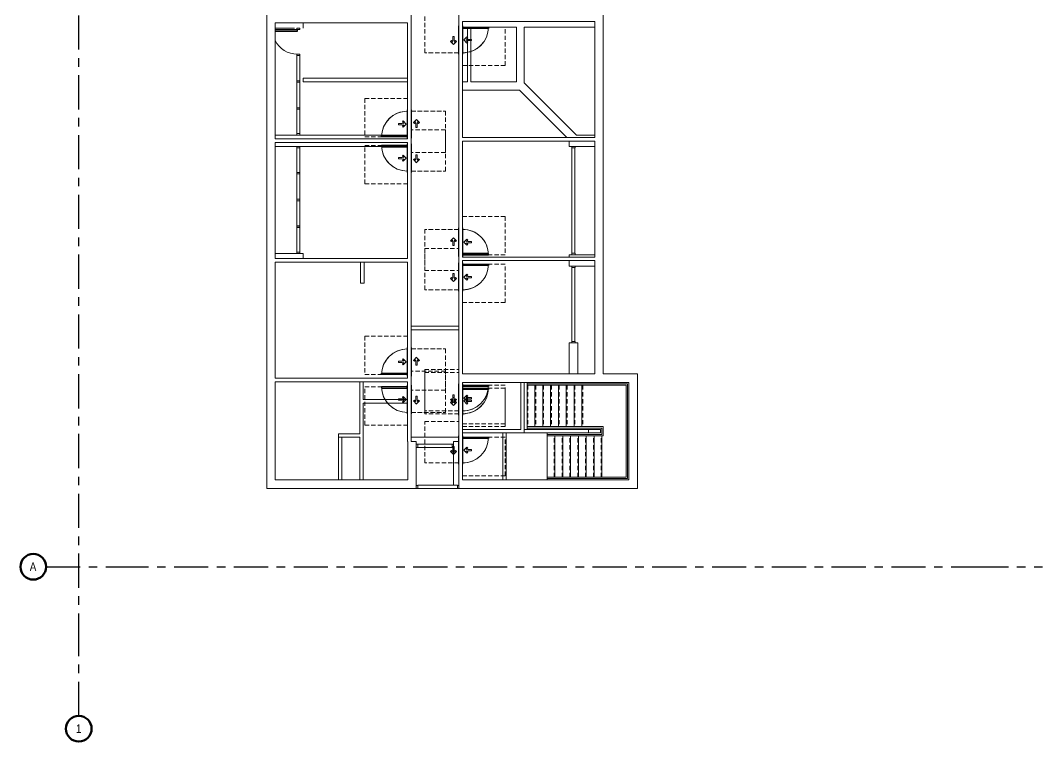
# Model space of a CAD drawing. Header units: inches. Extents: x -1352 to 175, y -1419 to 129.
# Drawn here: x -1352 to 84, y -1419 to -406 of the extents above; entities that cross this region are included whole.
import ezdxf

# ---------------------------------------------------------------- set-up
doc = ezdxf.new("R2010")
doc.units = ezdxf.units.IN
doc.header["$MEASUREMENT"] = 0
for name, pattern in [('ADA Clearance', [9, 6, -3]), ('Grid Line', [84, 48, -12, 12, -12]), ('Overhead', [9.75, 6, -3.75])]:
    doc.linetypes.add(name, pattern=pattern)
for name, color, linetype, lineweight in [('A-DOOR', 31, 'Continuous', 15), ('A-DOOR-FRAM', 31, 'Continuous', 15), ('A-FLOR-HRAL', 11, 'Continuous', 15), ('A-GLAZ-CWMG', 51, 'Continuous', 15), ('A-WALL', 113, 'Continuous', 15), ('I-WALL', 2, 'Continuous', 15), ('S-GRID', 1, 'Continuous', 9), ('S-GRID-IDEN', 1, 'Continuous', 50), ('S-STRS', 31, 'Continuous', 15)]:
    doc.layers.add(name, color=color, linetype=linetype, lineweight=lineweight)
doc.styles.add('Arial Narrow', font='ARIALN.TTF', dxfattribs={"height": 12})

# ---------------------------------------------------------------- blocks, each defined once
blk = doc.blocks.new('Rectangular Mullion - 4 1_2_ x 2_ Rectangular_CE_-5141690-ROOF')
at = {"layer": 'A-GLAZ-CWMG', "color": 253}
for p, q in [((-963.7, -585.5), (-959.2, -585.5)), ((-963.7, -620.1), (-963.7, -585.5)), ((-959.2, -585.5), (-959.2, -620.1)), ((-959.2, -620.1), (-963.7, -620.1))]:
    blk.add_line(p, q, dxfattribs=at)
blk = doc.blocks.new('Rectangular Mullion - 4 1_2_ x 2_ Rectangular_CE_-5161924-ROOF')
at = {"layer": 'A-GLAZ-CWMG', "color": 253}
for p, q in [((-2, -2.25), (-2, 2.25)), ((-2, 2.25), (0, 2.25)), ((0, 2.25), (0, -2.25)), ((0, -2.25), (-2, -2.25))]:
    blk.add_line(p, q, dxfattribs=at)
blk = doc.blocks.new('Rectangular Mullion - 4 1_2_ x 2_ Rectangular_CE_-5161925-ROOF')
at = {"layer": 'A-GLAZ-CWMG', "color": 253}
for p, q in [((0, 2.25), (-2, 2.25)), ((-2, 2.25), (-2, -2.25)), ((0, -2.25), (0, 2.25)), ((-2, -2.25), (0, -2.25))]:
    blk.add_line(p, q, dxfattribs=at)
blk = doc.blocks.new('Rectangular Mullion - 4 1_2_ x 2_ Rectangular_CE_-5161926-ROOF')
at = {"layer": 'A-GLAZ-CWMG', "color": 253}
for p, q in [((-2, -2.25), (-2, 2.25)), ((-2, 2.25), (0, 2.25)), ((0, 2.25), (0, -2.25)), ((0, -2.25), (-2, -2.25))]:
    blk.add_line(p, q, dxfattribs=at)
blk = doc.blocks.new('Rectangular Mullion - 4 1_2_ x 2_ Rectangular_CE_-5141692-ROOF')
at = {"layer": 'A-GLAZ-CWMG', "color": 253}
for p, q in [((-963.7, -622.1), (-959.2, -622.1)), ((-963.7, -657.7), (-963.7, -622.1)), ((-959.2, -622.1), (-959.2, -657.7)), ((-959.2, -657.7), (-963.7, -657.7))]:
    blk.add_line(p, q, dxfattribs=at)
blk = doc.blocks.new('Rectangular Mullion - 4 1_2_ x 2_ Rectangular_CE_-5161922-ROOF')
at = {"layer": 'A-GLAZ-CWMG', "color": 253}
for p, q in [((-1, -2.25), (-1, 2.25)), ((-1, 2.25), (1, 2.25)), ((1, 2.25), (1, -2.25)), ((1, -2.25), (-1, -2.25))]:
    blk.add_line(p, q, dxfattribs=at)
blk = doc.blocks.new('CW-Single_CE_ - Medium Style-5161928-ROOF')
at = {"layer": 'A-DOOR', "color": 8, "lineweight": 25}
for p, q in [((-17.28125, -1.5), (-14.78125, -1.5)), ((-17.28125, -32.5), (-17.28125, -1.5)), ((-14.78125, -1.5), (-14.78125, -32.5))]:
    blk.add_line(p, q, dxfattribs=at)
at = {"layer": 'A-DOOR', "color": 253}
blk.add_arc((-17.28125, -1.5), 34.5625, 295.99417675, 0, dxfattribs=at)
blk = doc.blocks.new('Door-Single_CE_ - HM Door-2_ HM Frame-5129110-ROOF')
at = {"layer": 'A-DOOR', "color": 253, "linetype": 'ADA Clearance'}
for p, q in [((-18, 50.5), (40, 50.5)), ((-18, 3), (-18, 50.5)), ((40, 50.5), (40, 3)), ((-2, 14.3), (-6.3, 10)), ((-2, 5.8), (-6.3, 10)), ((-0.8, 13), (-2.9, 10.9)), ((4.8, 10.9), (-2.9, 10.9)), ((4.8, 9.2), (-2.9, 9.2)), ((-0.8, 7), (-2.9, 9.2)), ((-0.8, 13), (-2, 14.3)), ((-0.8, 7), (-2, 5.8)), ((4.8, 10.9), (4.8, 9.2)), ((-36, -2.5), (-36, -62.5)), ((-4.3, -8.6), (0, -4.4)), ((-3, -9.9), (-4.3, -8.6)), ((-3, -9.9), (-0.9, -7.7)), ((-0.9, -15.5), (-0.9, -7.7)), ((4.2, -8.6), (0, -4.4)), ((0.9, -15.5), (0.9, -7.7)), ((3, -9.9), (0.9, -7.7)), ((3, -9.9), (4.2, -8.6)), ((18, -62.5), (18, -3)), ((0.9, -15.5), (-0.9, -15.5)), ((-36, -62.5), (18, -62.5))]:
    blk.add_line(p, q, dxfattribs=at)
at = {"layer": 'A-DOOR', "color": 8, "lineweight": 25}
for p, q in [((16.2, -39), (16.2, -3)), ((16.2, -39), (16.2, -3)), ((18, -3), (18, -39)), ((18, -3), (18, -39)), ((18, -39), (16.2, -39)), ((18, -39), (16.2, -39))]:
    blk.add_line(p, q, dxfattribs=at)
at = {"layer": 'A-DOOR', "color": 253}
blk.add_arc((18, -3), 36, 180.0012, 270, dxfattribs=at)
blk.add_arc((18, -3), 36, 180.0012, 270, dxfattribs=at)
blk.add_arc((18, -3), 36, 180.0012, 270, dxfattribs=at)
blk.add_arc((18, -3), 36, 180.0012, 270, dxfattribs=at)
blk = doc.blocks.new('Door-Single_CE_ - HM Door-2_ HM Frame-5129600-ROOF')
at = {"layer": 'A-DOOR', "color": 253, "linetype": 'ADA Clearance'}
for p, q in [((-36, 62.5), (18, 62.5)), ((-36, 2.5), (-36, 62.5)), ((18, 62.5), (18, 3)), ((-0.9, 15.5), (-0.9, 7.7)), ((0.9, 15.5), (-0.9, 15.5)), ((0.9, 15.5), (0.9, 7.7)), ((-3, 9.9), (-4.3, 8.6)), ((-4.3, 8.6), (0, 4.4)), ((-3, 9.9), (-0.9, 7.7)), ((4.2, 8.6), (0, 4.4)), ((3, 9.9), (0.9, 7.7)), ((3, 9.9), (4.2, 8.6)), ((-18, -3), (-18, -50.5)), ((-2, -5.8), (-6.3, -10)), ((-2, -14.3), (-6.3, -10)), ((-0.8, -7), (-2.9, -9.2)), ((4.8, -9.2), (-2.9, -9.2)), ((4.8, -10.9), (-2.9, -10.9)), ((-0.8, -13), (-2.9, -10.9)), ((-0.8, -7), (-2, -5.8)), ((-0.8, -13), (-2, -14.3)), ((4.8, -10.9), (4.8, -9.2)), ((40, -50.5), (40, -3)), ((-18, -50.5), (40, -50.5))]:
    blk.add_line(p, q, dxfattribs=at)
at = {"layer": 'A-DOOR', "color": 8, "lineweight": 25}
for p, q in [((18, 39), (16.2, 39)), ((16.2, 39), (16.2, 3)), ((18, 39), (16.2, 39)), ((16.2, 39), (16.2, 3)), ((18, 3), (18, 39)), ((18, 3), (18, 39))]:
    blk.add_line(p, q, dxfattribs=at)
at = {"layer": 'A-DOOR', "color": 253}
blk.add_arc((18, 3), 36, 90, 179.9988, dxfattribs=at)
blk.add_arc((18, 3), 36, 90, 179.9988, dxfattribs=at)
blk.add_arc((18, 3), 36, 90, 179.9988, dxfattribs=at)
blk.add_arc((18, 3), 36, 90, 179.9988, dxfattribs=at)
blk = doc.blocks.new('Door-Single_CE_ - HM Door-2_ HM Frame-V2-ROOF')
at = {"layer": 'A-DOOR', "color": 253, "linetype": 'ADA Clearance'}
for p, q in [((-18, 50.5), (40, 50.5)), ((-18, 3), (-18, 50.5)), ((40, 50.5), (40, 2.5)), ((-2, 14.3), (-6.3, 10)), ((-2, 5.8), (-6.3, 10)), ((-0.8, 13), (-2.9, 10.9)), ((4.8, 10.9), (-2.9, 10.9)), ((4.8, 9.2), (-2.9, 9.2)), ((-0.8, 7), (-2.9, 9.2)), ((-0.8, 13), (-2, 14.3)), ((-0.8, 7), (-2, 5.8)), ((4.8, 10.9), (4.8, 9.2)), ((-36, -2.5), (-36, -62.5)), ((-4.3, -8.6), (0, -4.4)), ((-3, -9.9), (-4.3, -8.6)), ((-3, -9.9), (-0.9, -7.7)), ((-0.9, -15.5), (-0.9, -7.7)), ((4.2, -8.6), (0, -4.4)), ((0.9, -15.5), (0.9, -7.7)), ((3, -9.9), (0.9, -7.7)), ((3, -9.9), (4.2, -8.6)), ((18, -62.5), (18, -3)), ((0.9, -15.5), (-0.9, -15.5)), ((-36, -62.5), (18, -62.5))]:
    blk.add_line(p, q, dxfattribs=at)
at = {"layer": 'A-DOOR', "color": 8, "lineweight": 25}
for p, q in [((16.2, -39), (16.2, -3)), ((16.2, -39), (16.2, -3)), ((18, -3), (18, -39)), ((18, -3), (18, -39)), ((18, -39), (16.2, -39)), ((18, -39), (16.2, -39))]:
    blk.add_line(p, q, dxfattribs=at)
at = {"layer": 'A-DOOR', "color": 253}
blk.add_arc((18, -3), 36, 180.0012, 270, dxfattribs=at)
blk.add_arc((18, -3), 36, 180.0012, 270, dxfattribs=at)
blk.add_arc((18, -3), 36, 180.0012, 270, dxfattribs=at)
blk.add_arc((18, -3), 36, 180.0012, 270, dxfattribs=at)
blk = doc.blocks.new('Rectangular Mullion - 4 1_2_ x 2_ Rectangular_CE_-5178114-ROOF')
at = {"layer": 'A-GLAZ-CWMG', "color": 253}
for p, q in [((-793.7, -1006.3), (-793.7, -1001.8)), ((-793.7, -1001.8), (-745.2, -1001.8)), ((-745.2, -1001.8), (-745.2, -1006.3)), ((-745.2, -1006.3), (-793.7, -1006.3))]:
    blk.add_line(p, q, dxfattribs=at)
blk = doc.blocks.new('Rectangular Mullion - 4 1_2_ x 2_ Rectangular_CE_-5181224-ROOF')
at = {"layer": 'A-GLAZ-CWMG', "color": 253}
for p, q in [((-2, -2.25), (-2, 2.25)), ((-2, 2.25), (0, 2.25)), ((0, -2.25), (-2, -2.25))]:
    blk.add_line(p, q, dxfattribs=at)
blk = doc.blocks.new('Rectangular Mullion - 4 1_2_ x 2_ Rectangular_CE_-5181225-ROOF')
at = {"layer": 'A-GLAZ-CWMG', "color": 253}
for p, q in [((0, 2.25), (-2, 2.25)), ((-2, 2.25), (-2, -2.25)), ((0, -2.25), (0, 2.25)), ((-2, -2.25), (0, -2.25))]:
    blk.add_line(p, q, dxfattribs=at)
blk = doc.blocks.new('Railing - Railing-5181653-ROOF')
at = {"layer": 'A-FLOR-HRAL', "color": 253}
for p, q in [((-639.9, -977), (-562.9, -977)), ((-639.9, -979), (-639.9, -977)), ((-639.9, -979), (-562.9, -979)), ((-611.9, -990), (-611.9, -988)), ((-534.9, -988), (-611.9, -988)), ((-532.9, -990), (-611.9, -990)), ((-562.9, -977), (-532.9, -977)), ((-562.9, -979), (-534.9, -979)), ((-534.9, -979), (-534.9, -988)), ((-532.9, -977), (-532.9, -990))]:
    blk.add_line(p, q, dxfattribs=at)
blk = doc.blocks.new('Railing - Railing-5181657-ROOF')
at = {"layer": 'A-FLOR-HRAL', "color": 253}
for p, q in [((-639.9, -917), (-562.9, -917)), ((-639.9, -919), (-639.9, -917)), ((-639.9, -919), (-562.9, -919)), ((-562.9, -917), (-498.9, -917)), ((-562.9, -919), (-500.9, -919)), ((-500.9, -919), (-500.9, -1048)), ((-498.9, -917), (-498.9, -1050)), ((-611.9, -1050), (-611.9, -1048)), ((-534.9, -1048), (-611.9, -1048)), ((-500.9, -1048), (-534.9, -1048)), ((-534.9, -1050), (-611.9, -1050)), ((-498.9, -1050), (-534.9, -1050))]:
    blk.add_line(p, q, dxfattribs=at)
blk = doc.blocks.new('Door-Single_CE_ - WD Door-2_ HM Frame-5205959-ROOF')
at = {"layer": 'A-DOOR', "color": 253, "linetype": 'ADA Clearance'}
for p, q in [((-18, 50.5), (40, 50.5)), ((-18, 2.5), (-18, 50.5)), ((40, 50.5), (40, 3)), ((-2, 14.3), (-6.3, 10)), ((-2, 5.8), (-6.3, 10)), ((-0.8, 13), (-2.9, 10.9)), ((4.8, 10.9), (-2.9, 10.9)), ((4.8, 9.2), (-2.9, 9.2)), ((-0.8, 7), (-2.9, 9.2)), ((-0.8, 13), (-2, 14.3)), ((-0.8, 7), (-2, 5.8)), ((4.8, 10.9), (4.8, 9.2)), ((-36, -2.5), (-36, -62.5)), ((-4.3, -8.6), (0, -4.4)), ((-3, -9.9), (-4.3, -8.6)), ((-3, -9.9), (-0.9, -7.7)), ((-0.9, -15.5), (-0.9, -7.7)), ((4.2, -8.6), (0, -4.4)), ((0.9, -15.5), (0.9, -7.7)), ((3, -9.9), (0.9, -7.7)), ((3, -9.9), (4.2, -8.6)), ((18, -62.5), (18, -2.5)), ((0.9, -15.5), (-0.9, -15.5)), ((-36, -62.5), (18, -62.5))]:
    blk.add_line(p, q, dxfattribs=at)
at = {"layer": 'A-DOOR', "color": 8, "lineweight": 25}
for p, q in [((16, -39), (16, -3)), ((16, -3), (18, -3)), ((16, -39), (16, -3)), ((18, -3), (16, -3)), ((18, -3), (18, -39)), ((18, -3), (18, -39)), ((18, -39), (16, -39)), ((18, -39), (16, -39))]:
    blk.add_line(p, q, dxfattribs=at)
at = {"layer": 'A-DOOR', "color": 253}
for start in [179.5, 179.5, 179.5, 180.0012]:
    blk.add_arc((18, -3), 36, start, 270, dxfattribs=at)
at = {"layer": 'A-DOOR-FRAM', "color": 253}
for p, q in [((-20, 3), (20, 3)), ((-20, 2.5), (-20, 3)), ((20, 3), (20, 2.5)), ((-20, -3), (-20, -2.5)), ((20, -3), (-20, -3)), ((20, -2.5), (20, -3))]:
    blk.add_line(p, q, dxfattribs=at)
blk = doc.blocks.new('Door-Single_CE_ - WD Door-2_ HM Frame-5205961-ROOF')
at = {"layer": 'A-DOOR', "color": 253, "linetype": 'ADA Clearance'}
for p, q in [((-36, 62.5), (18, 62.5)), ((-36, 2.5), (-36, 62.5)), ((18, 62.5), (18, 2.5)), ((-0.9, 15.5), (-0.9, 7.7)), ((0.9, 15.5), (-0.9, 15.5)), ((0.9, 15.5), (0.9, 7.7)), ((-3, 9.9), (-4.3, 8.6)), ((-4.3, 8.6), (0, 4.4)), ((-3, 9.9), (-0.9, 7.7)), ((4.2, 8.6), (0, 4.4)), ((3, 9.9), (0.9, 7.7)), ((3, 9.9), (4.2, 8.6)), ((-18, -2.5), (-18, -50.5)), ((-2, -5.8), (-6.3, -10)), ((-2, -14.3), (-6.3, -10)), ((-0.8, -7), (-2.9, -9.2)), ((4.8, -9.2), (-2.9, -9.2)), ((4.8, -10.9), (-2.9, -10.9)), ((-0.8, -13), (-2.9, -10.9)), ((-0.8, -7), (-2, -5.8)), ((-0.8, -13), (-2, -14.3)), ((4.8, -10.9), (4.8, -9.2)), ((40, -50.5), (40, -3)), ((-18, -50.5), (40, -50.5))]:
    blk.add_line(p, q, dxfattribs=at)
at = {"layer": 'A-DOOR', "color": 8, "lineweight": 25}
for p, q in [((18, 39), (16, 39)), ((16, 39), (16, 3)), ((18, 39), (16, 39)), ((16, 39), (16, 3)), ((18, 3), (18, 39)), ((18, 3), (18, 39)), ((16, 3), (18, 3)), ((18, 3), (16, 3))]:
    blk.add_line(p, q, dxfattribs=at)
at = {"layer": 'A-DOOR', "color": 253}
for end in [179.9988, 180.5, 180.5, 180.5]:
    blk.add_arc((18, 3), 36, 90, end, dxfattribs=at)
at = {"layer": 'A-DOOR-FRAM', "color": 253}
for p, q in [((-20, 3), (20, 3)), ((-20, 2.5), (-20, 3)), ((20, 3), (20, 2.5)), ((-20, -3), (-20, -2.5)), ((20, -3), (-20, -3)), ((20, -2.5), (20, -3))]:
    blk.add_line(p, q, dxfattribs=at)
blk = doc.blocks.new('Door-Single_CE_ - WD Door-2_ HM Frame-V7-ROOF')
at = {"layer": 'A-DOOR', "color": 253, "linetype": 'ADA Clearance'}
for p, q in [((-18, 50.5), (40, 50.5)), ((-18, 2.5), (-18, 50.5)), ((40, 50.5), (40, 2.5)), ((-2, 14.3), (-6.3, 10)), ((-2, 5.8), (-6.3, 10)), ((-0.8, 13), (-2.9, 10.9)), ((4.8, 10.9), (-2.9, 10.9)), ((4.8, 9.2), (-2.9, 9.2)), ((-0.8, 7), (-2.9, 9.2)), ((-0.8, 13), (-2, 14.3)), ((-0.8, 7), (-2, 5.8)), ((4.8, 10.9), (4.8, 9.2)), ((-36, -2.5), (-36, -62.5)), ((-4.3, -8.6), (0, -4.4)), ((-3, -9.9), (-4.3, -8.6)), ((-3, -9.9), (-0.9, -7.7)), ((-0.9, -15.5), (-0.9, -7.7)), ((4.2, -8.6), (0, -4.4)), ((0.9, -15.5), (0.9, -7.7)), ((3, -9.9), (0.9, -7.7)), ((3, -9.9), (4.2, -8.6)), ((18, -62.5), (18, -2.5)), ((0.9, -15.5), (-0.9, -15.5)), ((-36, -62.5), (18, -62.5))]:
    blk.add_line(p, q, dxfattribs=at)
at = {"layer": 'A-DOOR', "color": 8, "lineweight": 25}
for p, q in [((16, -39), (16, -3)), ((16, -3), (18, -3)), ((16, -39), (16, -3)), ((18, -3), (16, -3)), ((18, -3), (18, -39)), ((18, -3), (18, -39)), ((18, -39), (16, -39)), ((18, -39), (16, -39))]:
    blk.add_line(p, q, dxfattribs=at)
at = {"layer": 'A-DOOR', "color": 253}
for start in [179.5, 179.5, 179.5, 180.0012]:
    blk.add_arc((18, -3), 36, start, 270, dxfattribs=at)
at = {"layer": 'A-DOOR-FRAM', "color": 253}
for p, q in [((-20, 3), (20, 3)), ((-20, 2.5), (-20, 3)), ((20, 3), (20, 2.5)), ((-20, -3), (-20, -2.5)), ((20, -3), (-20, -3)), ((20, -2.5), (20, -3))]:
    blk.add_line(p, q, dxfattribs=at)
blk = doc.blocks.new('Rectangular Mullion - 4 1_2_ x 2_ Rectangular_CE_-5195751-ROOF')
at = {"layer": 'A-GLAZ-CWMG', "color": 253}
for p, q in [((-793.7, -1064), (-793.7, -1059.5)), ((-793.7, -1059.5), (-737.9, -1059.5)), ((-737.9, -1059.5), (-737.9, -1064)), ((-737.9, -1064), (-793.7, -1064))]:
    blk.add_line(p, q, dxfattribs=at)
blk = doc.blocks.new('Rectangular Mullion - 4 1_2_ x 2_ Rectangular_CE_-V10-ROOF')
at = {"layer": 'A-GLAZ-CWMG', "color": 253}
for p, q in [((-2, -2.25), (-2, 2.25)), ((-2, 2.25), (0, 2.25)), ((0, 2.25), (0, -2.25)), ((0, -2.25), (-2, -2.25))]:
    blk.add_line(p, q, dxfattribs=at)
blk = doc.blocks.new('Rectangular Mullion - 4 1_2_ x 2_ Rectangular_CE_-5187472-ROOF')
at = {"layer": 'A-GLAZ-CWMG', "color": 253}
for p, q in [((-577.2, -753.5), (-572.7, -753.5)), ((-577.2, -857.5), (-577.2, -753.5)), ((-572.7, -753.5), (-572.7, -857.5)), ((-572.7, -857.5), (-577.2, -857.5))]:
    blk.add_line(p, q, dxfattribs=at)
blk = doc.blocks.new('Rectangular Mullion - 4 1_2_ x 2_ Rectangular_CE_-5187639-ROOF')
at = {"layer": 'A-GLAZ-CWMG', "color": 253}
for p, q in [((-577.2, -585.5), (-572.7, -585.5)), ((-577.2, -733.5), (-577.2, -585.5)), ((-572.7, -585.5), (-572.7, -733.5)), ((-572.7, -733.5), (-577.2, -733.5))]:
    blk.add_line(p, q, dxfattribs=at)
blk = doc.blocks.new('Rectangular Mullion - 4 1_2_ x 2_ Rectangular_CE_-5191265-ROOF')
at = {"layer": 'A-GLAZ-CWMG', "color": 253}
for p, q in [((-2, -2.25), (-2, 2.25)), ((-2, 2.25), (0, 2.25)), ((0, 2.25), (0, -2.25)), ((0, -2.25), (-2, -2.25))]:
    blk.add_line(p, q, dxfattribs=at)
blk = doc.blocks.new('Rectangular Mullion - 4 1_2_ x 2_ Rectangular_CE_-5191266-ROOF')
at = {"layer": 'A-GLAZ-CWMG', "color": 253}
for p, q in [((0, 2.25), (-2, 2.25)), ((-2, 2.25), (-2, -2.25)), ((0, -2.25), (0, 2.25)), ((-2, -2.25), (0, -2.25))]:
    blk.add_line(p, q, dxfattribs=at)
blk = doc.blocks.new('Door-Single_CE_ - HM Door-2_ HM Frame-V11-ROOF')
at = {"layer": 'A-DOOR', "color": 253, "linetype": 'ADA Clearance'}
for p, q in [((-18, 50.5), (40, 50.5)), ((-18, 2.5), (-18, 50.5)), ((40, 50.5), (40, 2.5)), ((-2, 14.3), (-6.3, 10)), ((-2, 5.8), (-6.3, 10)), ((-0.8, 13), (-2.9, 10.9)), ((4.8, 10.9), (-2.9, 10.9)), ((4.8, 9.2), (-2.9, 9.2)), ((-0.8, 7), (-2.9, 9.2)), ((-0.8, 13), (-2, 14.3)), ((-0.8, 7), (-2, 5.8)), ((4.8, 10.9), (4.8, 9.2)), ((-36, -2.5), (-36, -62.5)), ((-4.3, -8.6), (0, -4.4)), ((-3, -9.9), (-4.3, -8.6)), ((-3, -9.9), (-0.9, -7.7)), ((-0.9, -15.5), (-0.9, -7.7)), ((4.2, -8.6), (0, -4.4)), ((0.9, -15.5), (0.9, -7.7)), ((3, -9.9), (0.9, -7.7)), ((3, -9.9), (4.2, -8.6)), ((18, -62.5), (18, -2.5)), ((0.9, -15.5), (-0.9, -15.5)), ((-36, -62.5), (18, -62.5))]:
    blk.add_line(p, q, dxfattribs=at)
at = {"layer": 'A-DOOR', "color": 8, "lineweight": 25}
for p, q in [((16.2, -39), (16.2, -3)), ((16.2, -39), (16.2, -3)), ((18, -3), (16.2, -3)), ((16.2, -3), (18, -3)), ((18, -3), (18, -39)), ((18, -3), (18, -39)), ((18, -39), (16.2, -39)), ((18, -39), (16.2, -39))]:
    blk.add_line(p, q, dxfattribs=at)
at = {"layer": 'A-DOOR', "color": 253}
for start in [179.5, 179.5, 179.5, 180.0012]:
    blk.add_arc((18, -3), 36, start, 270, dxfattribs=at)
at = {"layer": 'A-DOOR-FRAM', "color": 253}
for p, q in [((-20, 3), (20, 3)), ((-20, 2.5), (-20, 3)), ((20, 3), (20, 2.5)), ((-20, -3), (-20, -2.5)), ((20, -3), (-20, -3)), ((20, -2.5), (20, -3))]:
    blk.add_line(p, q, dxfattribs=at)
blk = doc.blocks.new('Door-Single_CE_ - HM Door-2_ HM Frame-V18-ROOF')
at = {"layer": 'A-DOOR', "color": 253, "linetype": 'ADA Clearance'}
for p, q in [((-18, 50.5), (40, 50.5)), ((-18, 2.5), (-18, 50.5)), ((40, 50.5), (40, 2.5)), ((-2, 14.3), (-6.3, 10)), ((-2, 5.8), (-6.3, 10)), ((-0.8, 13), (-2.9, 10.9)), ((4.8, 10.9), (-2.9, 10.9)), ((4.8, 9.2), (-2.9, 9.2)), ((-0.8, 7), (-2.9, 9.2)), ((-0.8, 13), (-2, 14.3)), ((-0.8, 7), (-2, 5.8)), ((4.8, 10.9), (4.8, 9.2)), ((-36, -2.5), (-36, -62.5)), ((-4.3, -8.6), (0, -4.4)), ((-3, -9.9), (-4.3, -8.6)), ((-3, -9.9), (-0.9, -7.7)), ((-0.9, -15.5), (-0.9, -7.7)), ((4.2, -8.6), (0, -4.4)), ((0.9, -15.5), (0.9, -7.7)), ((3, -9.9), (0.9, -7.7)), ((3, -9.9), (4.2, -8.6)), ((18, -62.5), (18, -3)), ((0.9, -15.5), (-0.9, -15.5)), ((-36, -62.5), (18, -62.5))]:
    blk.add_line(p, q, dxfattribs=at)
at = {"layer": 'A-DOOR', "color": 8, "lineweight": 25}
for p, q in [((16.2, -39), (16.2, -3)), ((16.2, -39), (16.2, -3)), ((18, -3), (18, -39)), ((18, -3), (18, -39)), ((18, -39), (16.2, -39)), ((18, -39), (16.2, -39))]:
    blk.add_line(p, q, dxfattribs=at)
at = {"layer": 'A-DOOR', "color": 253}
for start in [179.5, 179.5, 179.5, 180.0012]:
    blk.add_arc((18, -3), 36, start, 270, dxfattribs=at)
at = {"layer": 'A-DOOR-FRAM', "color": 253}
for p, q in [((-20, 3), (-16, 3)), ((-20, 2.5), (-20, 3)), ((-20, -3), (-20, -2.5)), ((-16, -3), (-20, -3))]:
    blk.add_line(p, q, dxfattribs=at)
blk = doc.blocks.new('Grid - Grid Head-Circle_CE_-46466-ROOF')
at = {"layer": 'S-GRID-IDEN'}
blk.add_circle((0, 0), 0.188, dxfattribs=at)

msp = doc.modelspace()

# ---------------------------------------------------------------- linework, layer by layer
at = {"layer": 'A-WALL', "color": 253}
for p, q in [((-1005.9, -1064), (-1005.9, 129)), ((-532.9, -344), (-532.9, -903)), ((-993.9, -410), (-993.9, -573)), ((-954.9, -417.3), (-954.9, -410)), ((-723.9, -416), (-730.4, -416)), ((-654.9, -416), (-718.9, -416)), ((-654.9, -492.5), (-654.9, -416)), ((-643.9, -416), (-643.9, -494.2)), ((-544.9, -416), (-643.9, -416)), ((-544.9, -570.9), (-544.9, -407.9)), ((-966.9, -417.3), (-993.9, -417.3)), ((-730.9, -492.5), (-723.9, -492.5)), ((-718.9, -492.5), (-654.9, -492.5)), ((-643.9, -494.2), (-570.6, -567.5)), ((-650.6, -504.5), (-730.9, -504.5)), ((-584.2, -570.9), (-650.6, -504.5)), ((-993.9, -567.5), (-808.4, -567.5)), ((-570.6, -567.5), (-544.9, -567.5)), ((-993.9, -578), (-993.9, -741)), ((-808.4, -583.5), (-993.9, -583.5)), ((-580.9, -583.5), (-580.9, -575.9)), ((-544.9, -583.5), (-580.9, -583.5)), ((-544.9, -738.9), (-544.9, -575.9)), ((-993.9, -733.8), (-954.9, -733.8)), ((-993.9, -746), (-993.9, -909)), ((-954.9, -733.8), (-954.9, -741)), ((-580.9, -738.9), (-580.9, -735.5)), ((-580.9, -735.5), (-544.9, -735.5)), ((-580.9, -751.5), (-580.9, -743.9)), ((-544.9, -903), (-544.9, -743.9)), ((-544.9, -751.5), (-580.9, -751.5)), ((-580.9, -903), (-580.9, -859.5)), ((-568.9, -859.5), (-580.9, -859.5)), ((-568.9, -859.5), (-568.9, -903)), ((-730.9, -903), (-544.9, -903)), ((-532.9, -903), (-484.9, -903)), ((-484.9, -903), (-484.9, -1064)), ((-993.9, -914), (-993.9, -1052)), ((-496.9, -915), (-730.9, -915)), ((-496.9, -1052), (-496.9, -915)), ((-807.7, -1052), (-807.7, -998)), ((-802.9, -992), (-736.4, -992)), ((-795.7, -998), (-802.9, -998)), ((-795.7, -998), (-795.7, -1064)), ((-743.2, -1059.5), (-743.2, -998)), ((-743.2, -998), (-736.4, -998)), ((-993.9, -1052), (-807.7, -1052)), ((-735.9, -1052), (-735.9, -1064)), ((-730.9, -1052), (-496.9, -1052)), ((-795.7, -1064), (-1005.9, -1064)), ((-484.9, -1064), (-735.9, -1064))]:
    msp.add_line(p, q, dxfattribs=at)
at = {"layer": 'I-WALL', "color": 253}
for p, q in [((-802.9, -69), (-802.9, -998)), ((-735.9, -1052), (-735.9, -141)), ((-807.9, -410), (-993.9, -410)), ((-807.9, -573), (-807.9, -410)), ((-730.9, -407.9), (-730.9, -570.9)), ((-544.9, -407.9), (-730.9, -407.9)), ((-723.9, -492.5), (-723.9, -416)), ((-718.9, -416), (-718.9, -492.5)), ((-954.9, -487.5), (-807.9, -487.5)), ((-954.9, -487.5), (-954.9, -492.5)), ((-807.9, -492.5), (-954.9, -492.5)), ((-993.9, -573), (-807.9, -573)), ((-730.9, -570.9), (-544.9, -570.9)), ((-807.9, -578), (-993.9, -578)), ((-807.9, -741), (-807.9, -578)), ((-730.9, -575.9), (-730.9, -738.9)), ((-544.9, -575.9), (-730.9, -575.9)), ((-993.9, -741), (-807.9, -741)), ((-807.9, -746), (-993.9, -746)), ((-873.9, -775.5), (-873.9, -746)), ((-868.9, -746), (-868.9, -775.5)), ((-807.9, -909), (-807.9, -746)), ((-730.9, -738.9), (-544.9, -738.9)), ((-730.9, -743.9), (-730.9, -903)), ((-544.9, -743.9), (-730.9, -743.9)), ((-868.9, -775.5), (-873.9, -775.5)), ((-802.9, -836), (-735.9, -836)), ((-735.9, -841), (-802.9, -841)), ((-993.9, -909), (-807.9, -909)), ((-807.9, -914), (-993.9, -914)), ((-875.2, -987), (-875.2, -914)), ((-870.2, -914), (-870.2, -939)), ((-807.9, -998), (-807.9, -914)), ((-730.9, -915), (-730.9, -1052)), ((-648.9, -981), (-648.9, -915)), ((-643.9, -915), (-643.9, -986)), ((-870.2, -939), (-808.4, -939)), ((-870.2, -944), (-870.2, -1052)), ((-808.4, -944), (-870.2, -944)), ((-905.2, -987), (-875.2, -987)), ((-905.2, -1052), (-905.2, -987)), ((-730.9, -981), (-648.9, -981)), ((-611.9, -986), (-730.9, -986)), ((-674.2, -1052), (-674.2, -986)), ((-669.2, -986), (-669.2, -1052)), ((-643.9, -981), (-639.9, -981)), ((-553.7, -981), (-553.7, -986)), ((-875.2, -992), (-905.2, -992)), ((-900.2, -992), (-900.2, -1052)), ((-875.2, -1052), (-875.2, -992)), ((-807.7, -998), (-807.9, -998))]:
    msp.add_line(p, q, dxfattribs=at)
at = {"layer": 'S-GRID', "linetype": 'Grid Line', "lineweight": 25}
for p, q in [((-1270, -1287.4), (-1270, -13)), ((-1316, -1173.9), (-1220, -1173.9)), ((-1220, -1173.9), (-11.6, -1173.9)), ((-11.6, -1173.9), (84.4, -1173.9)), ((-1270, -1383.4), (-1270, -1287.4))]:
    msp.add_line(p, q, dxfattribs=at)
at = {"layer": 'S-STRS', "color": 253}
for p, q in [((-639.9, -915), (-639.9, -917)), ((-639.9, -919), (-639.9, -977)), ((-628.9, -919), (-628.9, -977)), ((-617.9, -919), (-617.9, -977)), ((-606.9, -919), (-606.9, -977)), ((-595.9, -919), (-595.9, -977)), ((-584.9, -919), (-584.9, -977)), ((-573.9, -919), (-573.9, -977)), ((-562.9, -919), (-562.9, -977)), ((-639.9, -979), (-639.9, -981)), ((-639.9, -981), (-560.5, -981)), ((-611.9, -986), (-611.9, -988)), ((-536.9, -986), (-611.9, -986)), ((-611.9, -1048), (-611.9, -990)), ((-600.9, -1048), (-600.9, -990)), ((-589.9, -1048), (-589.9, -990)), ((-578.9, -1048), (-578.9, -990)), ((-567.9, -1048), (-567.9, -990)), ((-560.5, -981), (-536.9, -981)), ((-556.9, -1048), (-556.9, -990)), ((-545.9, -1048), (-545.9, -990)), ((-536.9, -981), (-536.9, -986)), ((-534.9, -1048), (-534.9, -990)), ((-611.9, -1050), (-611.9, -1052))]:
    msp.add_line(p, q, dxfattribs=at)
at = {"layer": 'S-STRS', "color": 253, "linetype": 'Overhead'}
for p, q in [((-638.9, -919), (-638.9, -977)), ((-627.9, -919), (-627.9, -977)), ((-616.9, -919), (-616.9, -977)), ((-605.9, -919), (-605.9, -977)), ((-594.9, -919), (-594.9, -977)), ((-583.9, -919), (-583.9, -977)), ((-572.9, -919), (-572.9, -977)), ((-561.9, -919), (-561.9, -977)), ((-601.9, -1048), (-601.9, -990)), ((-590.9, -1048), (-590.9, -990)), ((-579.9, -1048), (-579.9, -990)), ((-568.9, -1048), (-568.9, -990)), ((-557.9, -1048), (-557.9, -990)), ((-546.9, -1048), (-546.9, -990)), ((-535.9, -1048), (-535.9, -990))]:
    msp.add_line(p, q, dxfattribs=at)

# ---------------------------------------------------------------- block references
at = {"layer": 'A-DOOR', "color": 253}
for name, p, rotation in [('Door-Single_CE_ - HM Door-2_ HM Frame-V2-ROOF', (-733.4, -433.9), 89.99999999999972), ('Door-Single_CE_ - WD Door-2_ HM Frame-V7-ROOF', (-733.4, -433.9), 89.99999999999972), ('Door-Single_CE_ - HM Door-2_ HM Frame-5129110-ROOF', (-805.4, -552), 269.9999999999997), ('Door-Single_CE_ - WD Door-2_ HM Frame-5205959-ROOF', (-805.4, -552), 269.9999999999997), ('Door-Single_CE_ - HM Door-2_ HM Frame-5129600-ROOF', (-805.4, -600), 89.99999999999972), ('Door-Single_CE_ - WD Door-2_ HM Frame-5205961-ROOF', (-805.4, -600), 89.99999999999972), ('Door-Single_CE_ - HM Door-2_ HM Frame-5129600-ROOF', (-733.4, -717.9), 269.9999999999997), ('Door-Single_CE_ - WD Door-2_ HM Frame-5205961-ROOF', (-733.4, -717.9), 269.9999999999997), ('Door-Single_CE_ - HM Door-2_ HM Frame-5129110-ROOF', (-733.4, -766.9), 89.99999999999972), ('Door-Single_CE_ - WD Door-2_ HM Frame-5205959-ROOF', (-733.4, -766.9), 89.99999999999972), ('Door-Single_CE_ - HM Door-2_ HM Frame-5129110-ROOF', (-805.4, -886), 269.9999999999997), ('Door-Single_CE_ - WD Door-2_ HM Frame-5205959-ROOF', (-805.4, -886), 269.9999999999997), ('Door-Single_CE_ - HM Door-2_ HM Frame-5129600-ROOF', (-805.4, -939), 89.99999999999972), ('Door-Single_CE_ - WD Door-2_ HM Frame-5205961-ROOF', (-805.4, -939), 89.99999999999972), ('Door-Single_CE_ - HM Door-2_ HM Frame-V11-ROOF', (-733.4, -937), 89.99999999999972), ('Door-Single_CE_ - HM Door-2_ HM Frame-V18-ROOF', (-733.4, -941), 89.99999999999972), ('Door-Single_CE_ - HM Door-2_ HM Frame-V11-ROOF', (-733.4, -1010), 89.99999999999972)]:
    msp.add_blockref(name, p, dxfattribs=dict(at, rotation=rotation))
at = {"layer": 'A-DOOR', "color": 8, "lineweight": 25, "rotation": 270.0000000000008}
msp.add_blockref('CW-Single_CE_ - Medium Style-5161928-ROOF', (-961.4, -436.6), dxfattribs=at)
at = {"layer": 'A-FLOR-HRAL', "color": 253}
for name in ['Railing - Railing-5181657-ROOF', 'Railing - Railing-5181653-ROOF']:
    msp.add_blockref(name, (0, 0), dxfattribs=at)
at = {"layer": 'A-GLAZ-CWMG', "color": 253, "extrusion": (0, 0, -1)}
for name, p, rotation in [('Rectangular Mullion - 4 1_2_ x 2_ Rectangular_CE_-5161926-ROOF', (961.4, -417.3), 89.9999999999992), ('Rectangular Mullion - 4 1_2_ x 2_ Rectangular_CE_-5161922-ROOF', (961.4, -454.9), 89.9999999999992), ('Rectangular Mullion - 4 1_2_ x 2_ Rectangular_CE_-5161922-ROOF', (961.4, -492.4), 89.9999999999992), ('Rectangular Mullion - 4 1_2_ x 2_ Rectangular_CE_-5161922-ROOF', (961.4, -530), 89.9999999999992), ('Rectangular Mullion - 4 1_2_ x 2_ Rectangular_CE_-5161924-ROOF', (961.4, -583.5), 89.9999999999992), ('Rectangular Mullion - 4 1_2_ x 2_ Rectangular_CE_-5191265-ROOF', (574.9, -583.5), 90.0000000000001), ('Rectangular Mullion - 4 1_2_ x 2_ Rectangular_CE_-5161922-ROOF', (961.4, -621.1), 89.9999999999992), ('Rectangular Mullion - 4 1_2_ x 2_ Rectangular_CE_-5161922-ROOF', (961.4, -658.7), 89.9999999999992), ('Rectangular Mullion - 4 1_2_ x 2_ Rectangular_CE_-5161922-ROOF', (961.4, -696.2), 89.9999999999992), ('Rectangular Mullion - 4 1_2_ x 2_ Rectangular_CE_-5161924-ROOF', (574.9, -859.5), 270.0000000000001)]:
    msp.add_blockref(name, p, dxfattribs=dict(at, rotation=rotation))
at = {"layer": 'A-GLAZ-CWMG', "color": 253}
for name, p in [('Rectangular Mullion - 4 1_2_ x 2_ Rectangular_CE_-5141692-ROOF', (0, 166.2)), ('Rectangular Mullion - 4 1_2_ x 2_ Rectangular_CE_-5141692-ROOF', (0, 128.7)), ('Rectangular Mullion - 4 1_2_ x 2_ Rectangular_CE_-5141690-ROOF', (0, 54.6)), ('Rectangular Mullion - 4 1_2_ x 2_ Rectangular_CE_-5141690-ROOF', (0, 0)), ('Rectangular Mullion - 4 1_2_ x 2_ Rectangular_CE_-5187639-ROOF', (0, 0)), ('Rectangular Mullion - 4 1_2_ x 2_ Rectangular_CE_-5141692-ROOF', (0, 0)), ('Rectangular Mullion - 4 1_2_ x 2_ Rectangular_CE_-5141692-ROOF', (0, -37.6)), ('Rectangular Mullion - 4 1_2_ x 2_ Rectangular_CE_-5141690-ROOF', (0, -111.7)), ('Rectangular Mullion - 4 1_2_ x 2_ Rectangular_CE_-5187472-ROOF', (0, 0)), ('Rectangular Mullion - 4 1_2_ x 2_ Rectangular_CE_-5178114-ROOF', (0, 0)), ('Rectangular Mullion - 4 1_2_ x 2_ Rectangular_CE_-5181225-ROOF', (-743.2, -1004)), ('Rectangular Mullion - 4 1_2_ x 2_ Rectangular_CE_-5195751-ROOF', (0, 0)), ('Rectangular Mullion - 4 1_2_ x 2_ Rectangular_CE_-5181225-ROOF', (-735.9, -1061.8))]:
    msp.add_blockref(name, p, dxfattribs=at)
for name, p, rotation in [('Rectangular Mullion - 4 1_2_ x 2_ Rectangular_CE_-5161925-ROOF', (-961.4, -567.5), 270.0000000000008), ('Rectangular Mullion - 4 1_2_ x 2_ Rectangular_CE_-5161925-ROOF', (-961.4, -733.8), 270.0000000000008), ('Rectangular Mullion - 4 1_2_ x 2_ Rectangular_CE_-5191266-ROOF', (-574.9, -735.5), 269.9999999999999), ('Rectangular Mullion - 4 1_2_ x 2_ Rectangular_CE_-5161925-ROOF', (-574.9, -751.5), 89.99999999999991)]:
    msp.add_blockref(name, p, dxfattribs=dict(at, rotation=rotation))
at = {"layer": 'A-GLAZ-CWMG', "color": 253, "extrusion": (0, 0, -1)}
for name, p in [('Rectangular Mullion - 4 1_2_ x 2_ Rectangular_CE_-5181224-ROOF', (795.7, -1004)), ('Rectangular Mullion - 4 1_2_ x 2_ Rectangular_CE_-V10-ROOF', (795.7, -1061.8))]:
    msp.add_blockref(name, p, dxfattribs=at)
at = {"layer": 'S-GRID-IDEN', "xscale": 95.99999999999994, "yscale": 95.99999999999994, "zscale": 95.99999999999994, "rotation": 269.9999999999995}
msp.add_blockref('Grid - Grid Head-Circle_CE_-46466-ROOF', (-1334, -1173.9), dxfattribs=at)
at = {"layer": 'S-GRID-IDEN', "xscale": 95.99999999999994, "yscale": 95.99999999999994, "zscale": 95.99999999999994}
msp.add_blockref('Grid - Grid Head-Circle_CE_-46466-ROOF', (-1270, -1401.4), dxfattribs=at)

# ---------------------------------------------------------------- next in the draw order: texts
at = {"layer": 'S-GRID-IDEN', "lineweight": 9, "char_height": 12, "attachment_point": 1, "style": 'Arial Narrow', "bg_fill": 3, "box_fill_scale": 1.25, "bg_fill_color": 9, "bg_fill_true_color": 13158600, "bg_fill_transparency": 0}
for s, insert, width in [('A', (-1338.9, -1167.8), 11.211), ('1', (-1274, -1395.4), 9.393)]:
    msp.add_mtext(s, dxfattribs=dict(at, insert=insert, width=width))

doc.saveas('drawing.dxf')
